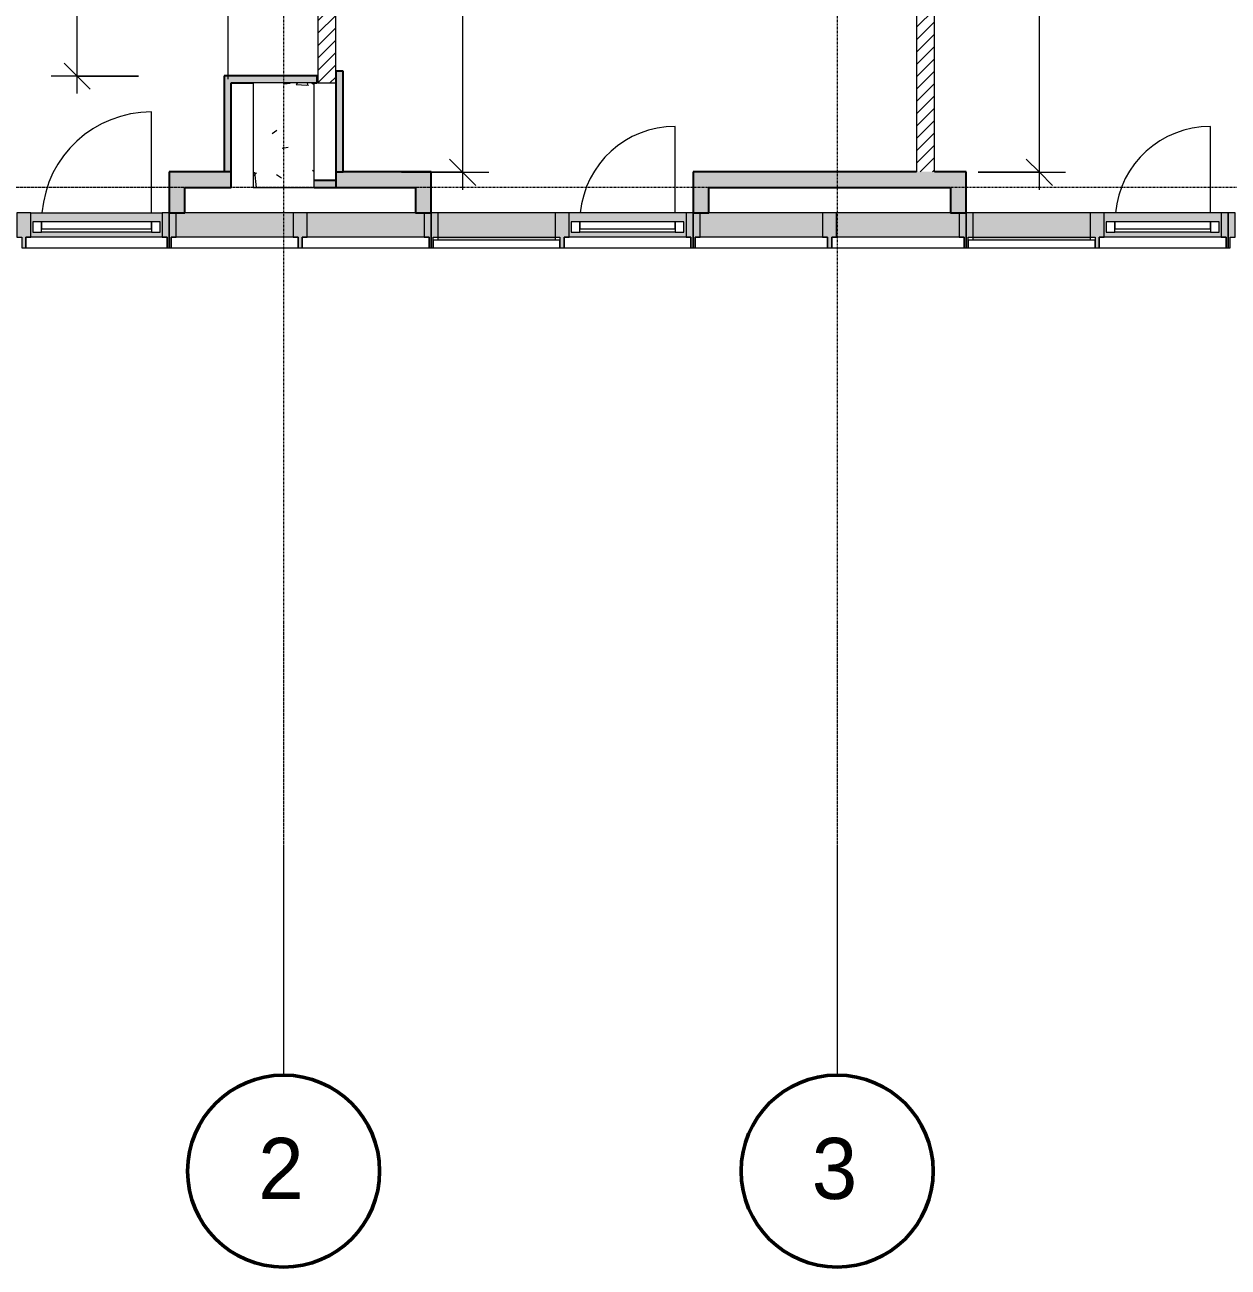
# Model space of a CAD drawing. Header units: millimetres. Extents: x 137829 to 196765, y -3018 to 487290.
# Drawn here: x 146790 to 153682, y 440930 to 448047 of the extents above; entities that cross this region are included whole.
import ezdxf

# ---------------------------------------------------------------- set-up
doc = ezdxf.new("R2010")
doc.units = ezdxf.units.MM
doc.linetypes.add('GridLine', pattern=[21, 12, -3, 3, -3])
for name, color, linetype, lineweight in [('A-ANNO-DIMS', 211, 'Continuous', 5), ('A-ANNO-DIMS-100', 211, 'Continuous', 5), ('A-GLAZ-CURT', 52, 'Continuous', 15), ('A-GLAZ-CWMG', 51, 'Continuous', 15), ('A-WALL-IDEN', 211, 'Continuous', 15), ('A-WALL-PATT', 111, 'Continuous', 15), ('I-WALL', 2, 'Continuous', 15), ('S-COLS', 52, 'Continuous', 15), ('S-GRID', 1, 'Continuous', 5), ('S-GRID-IDEN', 1, 'Continuous', 50)]:
    doc.layers.add(name, color=color, linetype=linetype, lineweight=lineweight)
doc.styles.add('Akkurat-Light_1', font='Akkurat-Light.ttf', dxfattribs={"height": 350})
doc.styles.add('Akkurat-Light_3', font='Akkurat-Light.ttf', dxfattribs={"height": 100})
doc.dimstyles.new('Diagonal_Cont_AkkuratLight_1_0mm', dxfattribs={"dimscale": 304.8, "dimtxt": 101.480158, "dimasz": 0.492126, "dimexe": 0.492126, "dimexo": 0.0625, "dimgap": 0.328084, "dimtad": 1, "dimdec": 0, "dimzin": 0, "dimdsep": 46, "dimtxsty": 'Akkurat-Light_3', "dimblk1": 'OBLIQUE', "dimblk2": 'OBLIQUE', "dimsah": 1, "dimcen": 0.09, "dimdle": 0.328084, "dimazin": 0, "dimtfac": 1, "dimtdec": 4, "dimtix": 1, "dimtmove": 0, "dimatfit": 3, "dimfxl": 1, "dimtvp": 1, "dimtolj": 1, "dimtzin": 0, "dimarcsym": 0})
pattern_1 = [(45, (0, 0), (-35.355339, 35.355339), [])]

# ---------------------------------------------------------------- blocks, each defined once
blk = doc.blocks.new('Concrete Rectangular - 350 x 600mm-4117593-12-30 - Typical Floor_Partition Types')
at = {"layer": 'S-COLS', "lineweight": 5}
h = blk.add_hatch(dxfattribs=at)
h.set_pattern_fill('FP_10', color=256, style=0, pattern_type=2)
h.set_pattern_definition([(50, (-148272.25, -447414.77), (728.7365, -63.7558), [76.2, -838.2]), (355, (-148272.25, -447414.8), (-140.9716, 764.2276), [60.96, -670.56]), (100.451, (-148211.5, -447420.1), (587.77, 700.4668), [64.76, -712.36]), (46.184, (-148272.25, -447211.6), (1084.3162, -168.171), [114.3, -1257.3]), (96.636, (-148181.9, -447225.6), (949.61, 989.7098), [97.14, -1068.54]), (351.184, (-148272.2, -447211.6), (949.6206, 989.7012), [91.44, -1005.84]), (21, (-148170.65, -447262.37), (606.4579, -409.0606), [76.2, -838.2]), (326, (-148170.65, -447262.4), (247.2083, 736.7529), [60.96, -670.56]), (71.451, (-148120.1, -447296.46), (853.6683, 327.6855), [64.76, -712.36]), (37.5, (-148272.25, -447414.77), (12.3547, 338.22012), [33.528, -628.904, 33.528, -1320.292]), (37.5, (-148272.25, -447414.77), (12.3547, 338.22012), [-695.96, -647.192, 33.528, -639.572]), (7.5, (-148272.25, -447414.77), (267.27887, 400.72213), [33.528, -354.584, 33.528, -870.204]), (7.5, (-148272.25, -447414.77), (267.27887, 400.72213), [-421.64, -613.664, 33.528, -223.012]), (327.5, (-148498.82, -447414.77), (542.36333, -22.91534), [33.528, -220.472, 33.528, -1810.512]), (327.5, (-148498.82, -447414.77), (542.36333, -22.91534), [-287.528, -758.952, 33.528, -1018.032]), (317.5, (-148600.4, -447414.77), (592.51696, 101.7071), [33.528, -296.672, 33.528, -1239.52]), (317.5, (-148600.4, -447414.77), (592.51696, 101.7071), [-363.728, -492.76, 33.528, -713.232])])
h.paths.add_polyline_path([(-175, -300), (175, -300), (175, 300), (-175, 300), (-175, 229.9)], flags=0)
at = {"layer": 'S-COLS'}
for p, q in [((175, 300), (-175, 300)), ((-175, 300), (-175, -300)), ((175, -300), (175, 300)), ((-175, -300), (175, -300))]:
    blk.add_line(p, q, dxfattribs=at)
blk = doc.blocks.new('Rectangular Mullion - FCH_CM_40x200mm_Capless - Half Mullion Right Unitised-1182544-12-30 - Typical Floor_Partition Types')
at = {"layer": 'A-GLAZ-CWMG'}
blk.add_hatch(color=256, dxfattribs=at).paths.add_polyline_path([(0, 30.5), (0, -169.5), (-40, -169.5), (-40, -30.5), (-12, -30.5), (-12, 30.5)], flags=0)
at = {"layer": 'A-GLAZ-CWMG', "lineweight": 20}
for p, q in [((-12, -30.5), (-12, 30.5)), ((-12, 30.5), (0, 30.5)), ((0, 30.5), (0, -169.5)), ((-40, -169.5), (-40, -30.5)), ((-40, -30.5), (-12, -30.5)), ((0, -169.5), (-40, -169.5))]:
    blk.add_line(p, q, dxfattribs=at)
blk = doc.blocks.new('FCH_CWP_Perforated W_D Tower - FCH_CWP_03_Perforated W_D-2412112-12-30 - Typical Floor_Partition Types')
at = {"layer": 'A-GLAZ-CURT', "lineweight": 20}
for p, q in [((404.3, 30.5), (-404.3, 30.5)), ((-404.3, 30.5), (-404.3, -30.5)), ((404.3, -30.5), (404.3, 30.5)), ((-404.3, -30.5), (404.3, -30.5)), ((-314.3, -58.5), (-364.3, -58.5)), ((-364.3, -58.5), (-364.3, -118.5)), ((-314.3, -118.5), (-314.3, -58.5)), ((364.3, -58.5), (314.3, -58.5)), ((314.3, -58.5), (314.3, -118.5)), ((364.3, -118.5), (364.3, -58.5)), ((-364.3, -118.5), (-314.3, -118.5)), ((314.3, -78.5), (-314.3, -78.5)), ((-314.3, -78.5), (-314.3, -118.5)), ((-314.3, -118.5), (314.3, -118.5)), ((314.3, -118.5), (314.3, -78.5)), ((314.3, -118.5), (364.3, -118.5)), ((-314.3, -169.5), (-314.3, -747))]:
    blk.add_line(p, q, dxfattribs=at)
at = {"layer": 'A-GLAZ-CURT'}
blk.add_line((-314.3, -58.5), (314.3, -58.5), dxfattribs=at)
at = {"layer": 'A-GLAZ-CURT', "lineweight": 20}
blk.add_arc((-314.3, -118.5), 628.5, 270, 355.33153, dxfattribs=at)
blk = doc.blocks.new('Rectangular Mullion - FCH_CM_40x200mm_Capless - Half Mullion Unitised-V8-12-30 - Typical Floor_Partition Types')
at = {"layer": 'A-GLAZ-CWMG'}
h = blk.add_hatch(color=256, dxfattribs=at)
h.paths.add_polyline_path([(146824.4, 446830.9), (147576.9, 446830.9), (147576.9, 446969.9), (146824.4, 446969.9), (146824.4, 446858.9)], flags=0)
h.paths.add_polyline_path([(146886.4, 446858.9), (146836.4, 446858.9), (146836.4, 446918.9), (147564.9, 446918.9), (147564.9, 446858.9), (147514.9, 446858.9)], flags=0)
blk.add_line((146824.4, 446969.9), (147576.9, 446969.9), dxfattribs=at)
blk = doc.blocks.new('Rectangular Mullion - FCH_CM_80x200mm_Capless-1182541-12-30 - Typical Floor_Partition Types')
at = {"layer": 'A-GLAZ-CWMG'}
blk.add_hatch(color=256, dxfattribs=at).paths.add_polyline_path([(12, 30.5), (12, -30.5), (40, -30.5), (40, -169.5), (-40, -169.5), (-40, -30.5), (-12, -30.5), (-12, 30.5)], flags=0)
at = {"layer": 'A-GLAZ-CWMG', "lineweight": 20}
for p, q in [((-12, -30.5), (-12, 30.5)), ((-12, 30.5), (12, 30.5)), ((12, 30.5), (12, -30.5)), ((-40, -169.5), (-40, -30.5)), ((-40, -30.5), (-12, -30.5)), ((12, -30.5), (40, -30.5)), ((40, -30.5), (40, -169.5)), ((40, -169.5), (-40, -169.5))]:
    blk.add_line(p, q, dxfattribs=at)
blk = doc.blocks.new('System Panel - FCH_CWP_05_Ceramic Backed-1174459-12-30 - Typical Floor_Partition Types')
at = {"layer": 'A-GLAZ-CURT', "lineweight": 20}
for p, q in [((363, 30.5), (-363, 30.5)), ((-363, 30.5), (-363, -30.5)), ((363, -30.5), (363, 30.5)), ((-363, -30.5), (363, -30.5))]:
    blk.add_line(p, q, dxfattribs=at)
blk = doc.blocks.new('Rectangular Mullion - FCH_CM_40x200mm_Capless - Half Mullion Unitised-1159174-12-30 - Typical Floor_Partition Types')
at = {"layer": 'A-GLAZ-CWMG'}
blk.add_hatch(color=256, dxfattribs=at).paths.add_polyline_path([(0, -30.5), (0, 169.5), (-40, 169.5), (-40, 30.5), (-12, 30.5), (-12, -30.5)], flags=0)
at = {"layer": 'A-GLAZ-CWMG', "lineweight": 20}
for p, q in [((-40, 169.5), (-40, 30.5)), ((0, 169.5), (-40, 169.5)), ((0, -30.5), (0, 169.5)), ((-40, 30.5), (-12, 30.5)), ((-12, 30.5), (-12, -30.5)), ((-12, -30.5), (0, -30.5))]:
    blk.add_line(p, q, dxfattribs=at)
blk = doc.blocks.new('Rectangular Mullion - FCH_CM_40x200mm_Capless - Half Mullion Right Unitised-1159175-12-30 - Typical Floor_Partition Types')
at = {"layer": 'A-GLAZ-CWMG'}
blk.add_hatch(color=256, dxfattribs=at).paths.add_polyline_path([(-12, -30.5), (-12, 30.5), (-40, 30.5), (-40, 169.5), (0, 169.5), (0, -30.5)], flags=0)
at = {"layer": 'A-GLAZ-CWMG', "lineweight": 20}
for p, q in [((-40, 30.5), (-40, 169.5)), ((-40, 169.5), (0, 169.5)), ((0, 169.5), (0, -30.5)), ((-12, 30.5), (-40, 30.5)), ((-12, -30.5), (-12, 30.5)), ((0, -30.5), (-12, -30.5))]:
    blk.add_line(p, q, dxfattribs=at)
blk = doc.blocks.new('Rectangular Mullion - FCH_CM_40x200mm_Capless - Half Mullion Unitised-1159172-12-30 - Typical Floor_Partition Types')
at = {"layer": 'A-GLAZ-CWMG'}
blk.add_hatch(color=256, dxfattribs=at).paths.add_polyline_path([(148406.9, 446830.9), (149076.9, 446830.9), (149076.9, 446969.9), (148406.9, 446969.9)], flags=0)
blk.add_line((149026.9, 446969.9), (148406.9, 446969.9), dxfattribs=at)
blk = doc.blocks.new('System Panel - FCH_CWP_05_Ceramic Backed-1195052-12-30 - Typical Floor_Partition Types')
at = {"layer": 'A-GLAZ-CURT', "lineweight": 20}
for p, q in [((363, 30.5), (-363, 30.5)), ((-363, 30.5), (-363, -30.5)), ((363, -30.5), (363, 30.5)), ((-363, -30.5), (363, -30.5))]:
    blk.add_line(p, q, dxfattribs=at)
blk = doc.blocks.new('Rectangular Mullion - FCH_CM_40x200mm_Capless - Half Mullion Unitised-V9-12-30 - Typical Floor_Partition Types')
at = {"layer": 'A-GLAZ-CWMG'}
blk.add_hatch(color=256, dxfattribs=at).paths.add_polyline_path([(148326.9, 446830.9), (148326.9, 446969.9), (147656.9, 446969.9), (147656.9, 446830.9), (147706.9, 446830.9)], flags=0)
blk.add_line((148326.9, 446969.9), (147706.9, 446969.9), dxfattribs=at)
blk = doc.blocks.new('Rectangular Mullion - FCH_CM_80x200mm_Capless-1002401-12-30 - Typical Floor_Partition Types')
at = {"layer": 'A-GLAZ-CWMG'}
blk.add_hatch(color=256, dxfattribs=at).paths.add_polyline_path([(12, -30.5), (-12, -30.5), (-12, 30.5), (-40, 30.5), (-40, 169.5), (40, 169.5), (40, 30.5), (12, 30.5)], flags=0)
at = {"layer": 'A-GLAZ-CWMG', "lineweight": 20}
for p, q in [((-40, 30.5), (-40, 169.5)), ((-40, 169.5), (40, 169.5)), ((40, 169.5), (40, 30.5)), ((-12, 30.5), (-40, 30.5)), ((-12, -30.5), (-12, 30.5)), ((40, 30.5), (12, 30.5)), ((12, 30.5), (12, -30.5)), ((12, -30.5), (-12, -30.5))]:
    blk.add_line(p, q, dxfattribs=at)
blk = doc.blocks.new('FCH_CWP_Perforated W_D Tower - FCH_CWP_03_Perforated W_D-2412114-12-30 - Typical Floor_Partition Types')
at = {"layer": 'A-GLAZ-CURT', "lineweight": 20}
for p, q in [((363, 30.5), (-363, 30.5)), ((-363, 30.5), (-363, -30.5)), ((363, -30.5), (363, 30.5)), ((-363, -30.5), (363, -30.5)), ((-273, -58.5), (-323, -58.5)), ((-323, -58.5), (-323, -118.5)), ((-273, -118.5), (-273, -58.5)), ((323, -58.5), (273, -58.5)), ((273, -58.5), (273, -118.5)), ((323, -118.5), (323, -58.5)), ((-323, -118.5), (-273, -118.5)), ((273, -78.5), (-273, -78.5)), ((-273, -78.5), (-273, -118.5)), ((-273, -118.5), (273, -118.5)), ((273, -118.5), (273, -78.5)), ((273, -118.5), (323, -118.5)), ((-273, -169.5), (-273, -664.5))]:
    blk.add_line(p, q, dxfattribs=at)
at = {"layer": 'A-GLAZ-CURT'}
blk.add_line((-273, -58.5), (273, -58.5), dxfattribs=at)
at = {"layer": 'A-GLAZ-CURT', "lineweight": 20}
blk.add_arc((-273, -118.5), 546, 270, 354.62093, dxfattribs=at)
blk = doc.blocks.new('Rectangular Mullion - FCH_CM_40x200mm_Capless - Half Mullion Unitised-V10-12-30 - Typical Floor_Partition Types')
at = {"layer": 'A-GLAZ-CWMG'}
h = blk.add_hatch(color=256, dxfattribs=at)
h.paths.add_polyline_path([(150564.9, 446830.8), (150576.9, 446830.8), (150576.9, 446969.8), (149906.9, 446969.8), (149906.9, 446830.8), (150514.9, 446830.8)], flags=0)
h.paths.add_polyline_path([(150254.1, 446858.8), (149918.9, 446858.8), (149918.9, 446918.8), (150564.9, 446918.8), (150564.9, 446858.8), (150514.9, 446858.8)], flags=0)
blk.add_line((150576.9, 446969.8), (149906.9, 446969.8), dxfattribs=at)
blk = doc.blocks.new('System Panel - FCH_CWP_01_GlazedPanel-1174460-12-30 - Typical Floor_Partition Types')
at = {"layer": 'A-GLAZ-CURT', "lineweight": 20}
for p, q in [((363, 30.5), (-363, 30.5)), ((-363, 30.5), (-363, -13.5)), ((363, -13.5), (363, 30.5)), ((-363, -13.5), (363, -13.5))]:
    blk.add_line(p, q, dxfattribs=at)
blk = doc.blocks.new('Rectangular Mullion - FCH_CM_40x200mm_Capless - Half Mullion Unitised-V11-12-30 - Typical Floor_Partition Types')
at = {"layer": 'A-GLAZ-CWMG'}
for points in [[(149826.9, 446830.8), (149826.9, 446969.8), (149156.9, 446969.8), (149156.9, 446830.8)], [(149156.9, 446813.8), (149826.9, 446813.8), (149826.9, 446830.8), (149156.9, 446830.8)]]:
    blk.add_hatch(color=256, dxfattribs=at).paths.add_polyline_path(points, flags=0)
for p, q in [((149826.9, 446969.8), (149156.9, 446969.8)), ((149156.9, 446813.8), (149156.9, 446830.8)), ((149156.9, 446830.8), (149826.9, 446830.8)), ((149826.9, 446830.8), (149826.9, 446813.8))]:
    blk.add_line(p, q, dxfattribs=at)
blk = doc.blocks.new('System Panel - FCH_CWP_05_Ceramic Backed-1252060-12-30 - Typical Floor_Partition Types')
at = {"layer": 'A-GLAZ-CURT', "lineweight": 20}
for p, q in [((379.2, 30.5), (-379.2, 30.5)), ((-379.2, 30.5), (-379.2, -30.5)), ((379.2, -30.5), (379.2, 30.5)), ((-379.2, -30.5), (379.2, -30.5))]:
    blk.add_line(p, q, dxfattribs=at)
blk = doc.blocks.new('Rectangular Mullion - FCH_CM_40x200mm_Capless - Half Mullion Unitised-1195866-12-30 - Typical Floor_Partition Types')
at = {"layer": 'A-GLAZ-CWMG'}
blk.add_hatch(color=256, dxfattribs=at).paths.add_polyline_path([(151439.2, 446830.9), (152141.5, 446830.9), (152141.5, 446969.9), (151439.2, 446969.9)], flags=0)
blk.add_line((152091.5, 446969.9), (151439.2, 446969.9), dxfattribs=at)
blk = doc.blocks.new('System Panel - FCH_CWP_05_Ceramic Backed-1195870-12-30 - Typical Floor_Partition Types')
at = {"layer": 'A-GLAZ-CURT', "lineweight": 20}
for p, q in [((379.1575, 30.5), (-379.1575, 30.5)), ((-379.1575, 30.5), (-379.1575, -30.5)), ((379.1575, -30.5), (379.1575, 30.5)), ((-379.1575, -30.5), (379.1575, -30.5))]:
    blk.add_line(p, q, dxfattribs=at)
blk = doc.blocks.new('Rectangular Mullion - FCH_CM_40x200mm_Capless - Half Mullion Unitised-V12-12-30 - Typical Floor_Partition Types')
at = {"layer": 'A-GLAZ-CWMG'}
blk.add_hatch(color=256, dxfattribs=at).paths.add_polyline_path([(150656.9, 446830.9), (151359.2, 446830.9), (151359.2, 446969.9), (150656.9, 446969.9)], flags=0)
blk.add_line((151359.2, 446969.9), (150706.9, 446969.9), dxfattribs=at)
blk = doc.blocks.new('Grid - 5_5mm-316140-12-30 - Typical Floor_Partition Types')
at = {"layer": 'S-GRID-IDEN'}
blk.add_circle((0, 0), 5.5, dxfattribs=at)
blk = doc.blocks.new('DIMBLOCK90-12-30 - Typical Floor_Partition Types')
at = {"layer": 'A-ANNO-DIMS-100', "lineweight": 18}
for p, q in [((149297.2, 450366.9), (149222.2, 450441.9)), ((149297.2, 450366.9), (149372.2, 450291.9)), ((149297.2, 447201.8), (149222.2, 447276.8)), ((149297.2, 447201.8), (149372.2, 447126.8))]:
    blk.add_line(p, q, dxfattribs=at)
at = {"layer": 'A-ANNO-DIMS-100'}
for p, q in [((149297.2, 450466.9), (149297.2, 447101.8)), ((149647.2, 450366.9), (149147.2, 450366.9)), ((149297.2, 450366.9), (149647.2, 450366.9)), ((148947.2, 447201.8), (149447.2, 447201.8)), ((149297.2, 447201.8), (148947.2, 447201.8))]:
    blk.add_line(p, q, dxfattribs=at)
at = {"layer": 'A-ANNO-DIMS-100', "color": 0, "insert": (149069.7, 448622.7), "char_height": 100, "width": 388.033, "attachment_point": 1, "rotation": 90, "line_spacing_factor": 1.032002, "style": 'Akkurat-Light_3'}
blk.add_mtext('3165', dxfattribs=at)
blk = doc.blocks.new('_Oblique')
at = {"color": 0, "linetype": 'ByBlock', "lineweight": -2}
blk.add_line((-0.5, -0.5), (0.5, 0.5), dxfattribs=at)
blk = doc.blocks.new('DIMBLOCK95-12-30 - Typical Floor_Partition Types')
at = {"layer": 'A-ANNO-DIMS-100', "lineweight": 18}
for p, q in [((152600.3, 451973.5), (152525.3, 452048.5)), ((152600.3, 451973.5), (152675.3, 451898.5)), ((152600.3, 447201.8), (152525.3, 447276.8)), ((152600.3, 447201.8), (152675.3, 447126.8))]:
    blk.add_line(p, q, dxfattribs=at)
at = {"layer": 'A-ANNO-DIMS-100'}
for p, q in [((152600.3, 447101.8), (152600.3, 452073.5)), ((152250.3, 451973.5), (152750.3, 451973.5)), ((152600.3, 451973.5), (152250.3, 451973.5)), ((152250.3, 447201.8), (152750.3, 447201.8)), ((152600.3, 447201.8), (152250.3, 447201.8))]:
    blk.add_line(p, q, dxfattribs=at)
at = {"layer": 'A-ANNO-DIMS-100', "color": 0, "insert": (152372.8, 449426), "char_height": 100, "width": 388.033, "attachment_point": 1, "rotation": 90, "line_spacing_factor": 1.032002, "style": 'Akkurat-Light_3'}
blk.add_mtext('4772', dxfattribs=at)
blk = doc.blocks.new('DIMBLOCK264-12-30 - Typical Floor_Partition Types')
at = {"layer": 'A-ANNO-DIMS-100', "lineweight": 18}
for p, q in [((147090.3, 453181.7), (147015.3, 453256.7)), ((147090.3, 453181.7), (147165.3, 453106.7)), ((147090.3, 447752.3), (147015.3, 447827.3)), ((147090.3, 447752.3), (147165.3, 447677.3))]:
    blk.add_line(p, q, dxfattribs=at)
at = {"layer": 'A-ANNO-DIMS-100'}
for p, q in [((147090.3, 447652.3), (147090.3, 453281.7)), ((146740.3, 453181.7), (147240.3, 453181.7)), ((147090.3, 453181.7), (146740.3, 453181.7)), ((147440.3, 447752.3), (146940.3, 447752.3)), ((147090.3, 447752.3), (147440.3, 447752.3))]:
    blk.add_line(p, q, dxfattribs=at)
at = {"layer": 'A-ANNO-DIMS-100', "color": 0, "insert": (146862.8, 450305.3), "char_height": 100, "width": 388.033, "attachment_point": 1, "rotation": 90, "line_spacing_factor": 1.032002, "style": 'Akkurat-Light_3'}
blk.add_mtext('5429', dxfattribs=at)

msp = doc.modelspace()

# ---------------------------------------------------------------- hatches: boundary and pattern name
at = {"layer": 'A-WALL-PATT', "lineweight": 5}
h = msp.add_hatch(dxfattribs=at)
h.set_pattern_fill('FP_14', color=92, style=0, pattern_type=2)
h.set_pattern_definition(pattern_1)
h.paths.add_polyline_path([(151896, 447204.8), (151999, 447204.8), (151999, 450685.3), (151896, 450685.3), (151896, 447644.6)], flags=0)
h.paths.add_polyline_path([(151928, 451595.3), (151999, 451595.3), (151999, 452073.5), (151896, 452073.5), (151896, 451595.3)], flags=0)
h = msp.add_hatch(dxfattribs=at)
h.set_pattern_fill('FP_14', color=92, style=0, pattern_type=2)
h.set_pattern_definition(pattern_1)
h.paths.add_polyline_path([(148570.5, 447714.8), (148570.5, 450363.9), (148467.5, 450363.9), (148467.5, 447714.8)], flags=0)
at = {"layer": 'A-WALL-PATT'}
for color, points in [(1, [(148612.7, 447204.8), (148612.7, 447780.3), (148572.2, 447780.3), (148572.2, 447204.8)]), (1, [(147931.7, 447204.8), (147972.2, 447204.8), (147972.2, 447755.3), (147931.7, 447755.3), (147931.7, 447644.6)]), (1, [(148097.2, 447714.8), (148465, 447714.8), (148465, 447755.3), (147972.2, 447755.3), (147972.2, 447714.8)]), (4, [(147706.9, 446969.9), (147706.9, 447204.8), (147616.9, 447204.8), (147616.9, 446969.9)]), (4, [(147972.2, 447114.8), (147972.2, 447204.8), (147706.9, 447204.8), (147706.9, 447114.8)]), (4, [(149026.9, 447114.8), (149026.9, 447204.8), (148572.2, 447204.8), (148572.2, 447114.8)]), (4, [(149116.9, 446969.9), (149116.9, 447204.8), (149026.9, 447204.8), (149026.9, 446969.9)]), (4, [(150706.9, 446969.9), (150706.9, 447204.8), (150616.9, 447204.8), (150616.9, 446969.9)]), (4, [(150706.9, 447114.8), (152091.5, 447114.8), (152091.5, 447204.8), (150706.9, 447204.8)]), (4, [(152105.8, 446969.9), (152181.5, 446969.9), (152181.5, 447204.8), (152091.5, 447204.8), (152091.5, 446969.9)]), (1, [(148447.2, 447114.8), (148572.2, 447114.8), (148572.2, 447155.3), (148447.2, 447155.3)])]:
    msp.add_hatch(color=color, dxfattribs=at).paths.add_polyline_path(points, flags=0)

# ---------------------------------------------------------------- linework, layer by layer
at = {"layer": 'A-WALL-IDEN'}
msp.add_line((147953.9, 447735), (147953.9, 448845.3), dxfattribs=at)
at = {"layer": 'I-WALL', "color": 90, "lineweight": 13}
for p, q in [((151999, 447204.8), (151999, 450685.3)), ((148467.5, 450466.9), (148467.5, 447714.8)), ((148570.5, 447714.8), (148570.5, 450363.9)), ((151896, 450363.9), (151896, 447204.8)), ((148467.5, 447714.8), (148570.5, 447714.8))]:
    msp.add_line(p, q, dxfattribs=at)
at = {"layer": 'I-WALL', "color": 10, "lineweight": 25}
for p, q in [((148612.7, 447780.3), (148572.2, 447780.3)), ((148572.2, 447780.3), (148572.2, 447114.8)), ((148612.7, 447204.8), (148612.7, 447780.3)), ((147931.7, 447755.3), (147931.7, 447204.8)), ((148465, 447755.3), (147931.7, 447755.3)), ((147972.2, 447114.8), (147972.2, 447714.8)), ((147972.2, 447714.8), (148097.2, 447714.8)), ((148447.2, 447714.8), (148465, 447714.8)), ((148465, 447714.8), (148465, 447755.3)), ((148572.2, 447204.8), (148612.7, 447204.8)), ((148572.2, 447155.3), (148447.2, 447155.3)), ((148447.2, 447114.8), (148572.2, 447114.8))]:
    msp.add_line(p, q, dxfattribs=at)
at = {"layer": 'I-WALL', "color": 130, "lineweight": 25}
for p, q in [((147616.9, 447204.8), (147616.9, 446969.9)), ((147972.2, 447204.8), (147616.9, 447204.8)), ((149116.9, 447204.8), (148612.7, 447204.8)), ((149116.9, 446969.9), (149116.9, 447204.8)), ((150616.9, 447204.8), (150616.9, 446969.9)), ((151896, 447204.8), (150616.9, 447204.8)), ((152181.5, 447204.8), (151999, 447204.8)), ((152181.5, 446969.9), (152181.5, 447204.8)), ((147706.9, 446969.9), (147706.9, 447114.8)), ((147706.9, 447114.8), (147972.2, 447114.8)), ((148572.2, 447114.8), (149026.9, 447114.8)), ((149026.9, 447114.8), (149026.9, 446969.9)), ((150706.9, 446969.9), (150706.9, 447114.8)), ((150706.9, 447114.8), (152091.5, 447114.8)), ((152091.5, 447114.8), (152091.5, 446969.9)), ((147616.9, 446969.9), (147706.9, 446969.9)), ((149026.9, 446969.9), (149116.9, 446969.9)), ((150616.9, 446969.9), (150706.9, 446969.9)), ((152091.5, 446969.9), (152181.5, 446969.9))]:
    msp.add_line(p, q, dxfattribs=at)
at = {"layer": 'S-GRID', "linetype": 'GridLine'}
for p, q in [((148272.2, 486190.2), (148272.2, 442030)), ((151442.2, 486190.2), (151442.2, 442030)), ((183249.8, 447114.8), (140221, 447114.8))]:
    msp.add_line(p, q, dxfattribs=at)

# ---------------------------------------------------------------- block references
at = {"layer": 'A-GLAZ-CURT', "lineweight": 20, "rotation": 180}
for name, p in [('FCH_CWP_Perforated W_D Tower - FCH_CWP_03_Perforated W_D-2412112-12-30 - Typical Floor_Partition Types', (147200.6, 446800.4)), ('FCH_CWP_Perforated W_D Tower - FCH_CWP_03_Perforated W_D-2412114-12-30 - Typical Floor_Partition Types', (150241.9, 446800.3)), ('FCH_CWP_Perforated W_D Tower - FCH_CWP_03_Perforated W_D-2412114-12-30 - Typical Floor_Partition Types', (153306.5, 446800.3))]:
    msp.add_blockref(name, p, dxfattribs=at)
at = {"layer": 'A-GLAZ-CURT', "rotation": 180}
for name, p in [('System Panel - FCH_CWP_05_Ceramic Backed-1195052-12-30 - Typical Floor_Partition Types', (147991.9, 446800.4)), ('System Panel - FCH_CWP_05_Ceramic Backed-1174459-12-30 - Typical Floor_Partition Types', (148741.9, 446800.4)), ('System Panel - FCH_CWP_01_GlazedPanel-1174460-12-30 - Typical Floor_Partition Types', (149491.9, 446800.3)), ('System Panel - FCH_CWP_05_Ceramic Backed-1195870-12-30 - Typical Floor_Partition Types', (151008, 446800.4)), ('System Panel - FCH_CWP_05_Ceramic Backed-1252060-12-30 - Typical Floor_Partition Types', (151790.4, 446800.4)), ('System Panel - FCH_CWP_01_GlazedPanel-1174460-12-30 - Typical Floor_Partition Types', (152556.5, 446800.3))]:
    msp.add_blockref(name, p, dxfattribs=at)
at = {"layer": 'A-GLAZ-CWMG', "extrusion": (0, 0, -1), "rotation": 180}
for name, p in [('Rectangular Mullion - FCH_CM_80x200mm_Capless-1182541-12-30 - Typical Floor_Partition Types', (-146784.4, 446800.4)), ('Rectangular Mullion - FCH_CM_40x200mm_Capless - Half Mullion Right Unitised-1182544-12-30 - Typical Floor_Partition Types', (-147616.9, 446800.4))]:
    msp.add_blockref(name, p, dxfattribs=at)
at = {"layer": 'A-GLAZ-CWMG'}
for name, p in [('Rectangular Mullion - FCH_CM_40x200mm_Capless - Half Mullion Unitised-V8-12-30 - Typical Floor_Partition Types', (0, 0)), ('Rectangular Mullion - FCH_CM_40x200mm_Capless - Half Mullion Unitised-V9-12-30 - Typical Floor_Partition Types', (0, 0)), ('Rectangular Mullion - FCH_CM_40x200mm_Capless - Half Mullion Unitised-1159172-12-30 - Typical Floor_Partition Types', (0, 0)), ('Rectangular Mullion - FCH_CM_40x200mm_Capless - Half Mullion Unitised-1159174-12-30 - Typical Floor_Partition Types', (149116.9, 446800.4)), ('Rectangular Mullion - FCH_CM_40x200mm_Capless - Half Mullion Unitised-V11-12-30 - Typical Floor_Partition Types', (0, 0)), ('Rectangular Mullion - FCH_CM_40x200mm_Capless - Half Mullion Unitised-V10-12-30 - Typical Floor_Partition Types', (0, 0)), ('Rectangular Mullion - FCH_CM_40x200mm_Capless - Half Mullion Unitised-1159174-12-30 - Typical Floor_Partition Types', (150616.9, 446800.3)), ('Rectangular Mullion - FCH_CM_40x200mm_Capless - Half Mullion Unitised-V12-12-30 - Typical Floor_Partition Types', (0, 0)), ('Rectangular Mullion - FCH_CM_40x200mm_Capless - Half Mullion Unitised-1195866-12-30 - Typical Floor_Partition Types', (0, 0)), ('Rectangular Mullion - FCH_CM_40x200mm_Capless - Half Mullion Unitised-1159174-12-30 - Typical Floor_Partition Types', (152181.5, 446800.4)), ('Rectangular Mullion - FCH_CM_40x200mm_Capless - Half Mullion Unitised-V11-12-30 - Typical Floor_Partition Types', (3064.6, 0)), ('Rectangular Mullion - FCH_CM_40x200mm_Capless - Half Mullion Unitised-V10-12-30 - Typical Floor_Partition Types', (3064.6, 0)), ('Rectangular Mullion - FCH_CM_40x200mm_Capless - Half Mullion Unitised-1159174-12-30 - Typical Floor_Partition Types', (153681.5, 446800.3))]:
    msp.add_blockref(name, p, dxfattribs=at)
at = {"layer": 'A-GLAZ-CWMG', "extrusion": (0, 0, -1)}
for name, p in [('Rectangular Mullion - FCH_CM_40x200mm_Capless - Half Mullion Right Unitised-1159175-12-30 - Typical Floor_Partition Types', (-147616.9, 446800.4)), ('Rectangular Mullion - FCH_CM_80x200mm_Capless-1002401-12-30 - Typical Floor_Partition Types', (-148366.9, 446800.4)), ('Rectangular Mullion - FCH_CM_40x200mm_Capless - Half Mullion Right Unitised-1159175-12-30 - Typical Floor_Partition Types', (-149116.9, 446800.3)), ('Rectangular Mullion - FCH_CM_80x200mm_Capless-1002401-12-30 - Typical Floor_Partition Types', (-149866.9, 446800.3)), ('Rectangular Mullion - FCH_CM_40x200mm_Capless - Half Mullion Right Unitised-1159175-12-30 - Typical Floor_Partition Types', (-150616.9, 446800.4)), ('Rectangular Mullion - FCH_CM_80x200mm_Capless-1002401-12-30 - Typical Floor_Partition Types', (-151399.2, 446800.4)), ('Rectangular Mullion - FCH_CM_40x200mm_Capless - Half Mullion Right Unitised-1159175-12-30 - Typical Floor_Partition Types', (-152181.5, 446800.3)), ('Rectangular Mullion - FCH_CM_80x200mm_Capless-1002401-12-30 - Typical Floor_Partition Types', (-152931.5, 446800.3)), ('Rectangular Mullion - FCH_CM_40x200mm_Capless - Half Mullion Right Unitised-1159175-12-30 - Typical Floor_Partition Types', (-153681.5, 446800.4))]:
    msp.add_blockref(name, p, dxfattribs=at)
at = {"layer": 'S-COLS'}
msp.add_blockref('Concrete Rectangular - 350 x 600mm-4117593-12-30 - Typical Floor_Partition Types', (148272.2, 447414.8), dxfattribs=at)
at = {"layer": 'S-GRID-IDEN', "xscale": 99.99999999999993, "yscale": 99.99999999999993, "zscale": 99.99999999999993, "rotation": 180}
for p in [(148272.2, 441480), (151442.2, 441480)]:
    msp.add_blockref('Grid - 5_5mm-316140-12-30 - Typical Floor_Partition Types', p, dxfattribs=at)

# ---------------------------------------------------------------- texts
at = {"layer": 'S-GRID-IDEN', "lineweight": 5, "char_height": 350, "width": 344.726, "attachment_point": 1, "style": 'Akkurat-Light_1'}
for s, insert in [('2', (148126.9, 441670.5)), ('3', (151296.9, 441670.5))]:
    msp.add_mtext(s, dxfattribs=dict(at, insert=insert))

# ---------------------------------------------------------------- dimensions: what is measured, and where the dimension line sits
at = {"layer": 'A-ANNO-DIMS'}
for base, p1, p2, override, picture, middle in [((147090.3, 453181.7), (147440.3, 447752.3), (146740.3, 453181.7), {"dimpost": '<>', "dimfxl": 5474.356488}, 'DIMBLOCK264-12-30 - Typical Floor_Partition Types', (146939.3, 450467)), ((152600.3, 451973.5), (152250.3, 447201.8), (152250.3, 451973.5), {"dimpost": '<>', "dimfxl": 4771.655579}, 'DIMBLOCK95-12-30 - Typical Floor_Partition Types', (152450.3, 449587.6)), ((149297.2, 447201.8), (149647.2, 450366.9), (148947.2, 447201.8), {"dimpost": '<>', "dimfxl": 3241.612572}, 'DIMBLOCK90-12-30 - Typical Floor_Partition Types', (149146.2, 448784.3))]:
    dim = msp.add_linear_dim(base=base, p1=p1, p2=p2, angle=90, dimstyle='Diagonal_Cont_AkkuratLight_1_0mm', override=override, dxfattribs=at)
    dim.commit()
    dim.dimension.update_dxf_attribs({"geometry": picture, "text_midpoint": middle})

doc.saveas('drawing.dxf')
